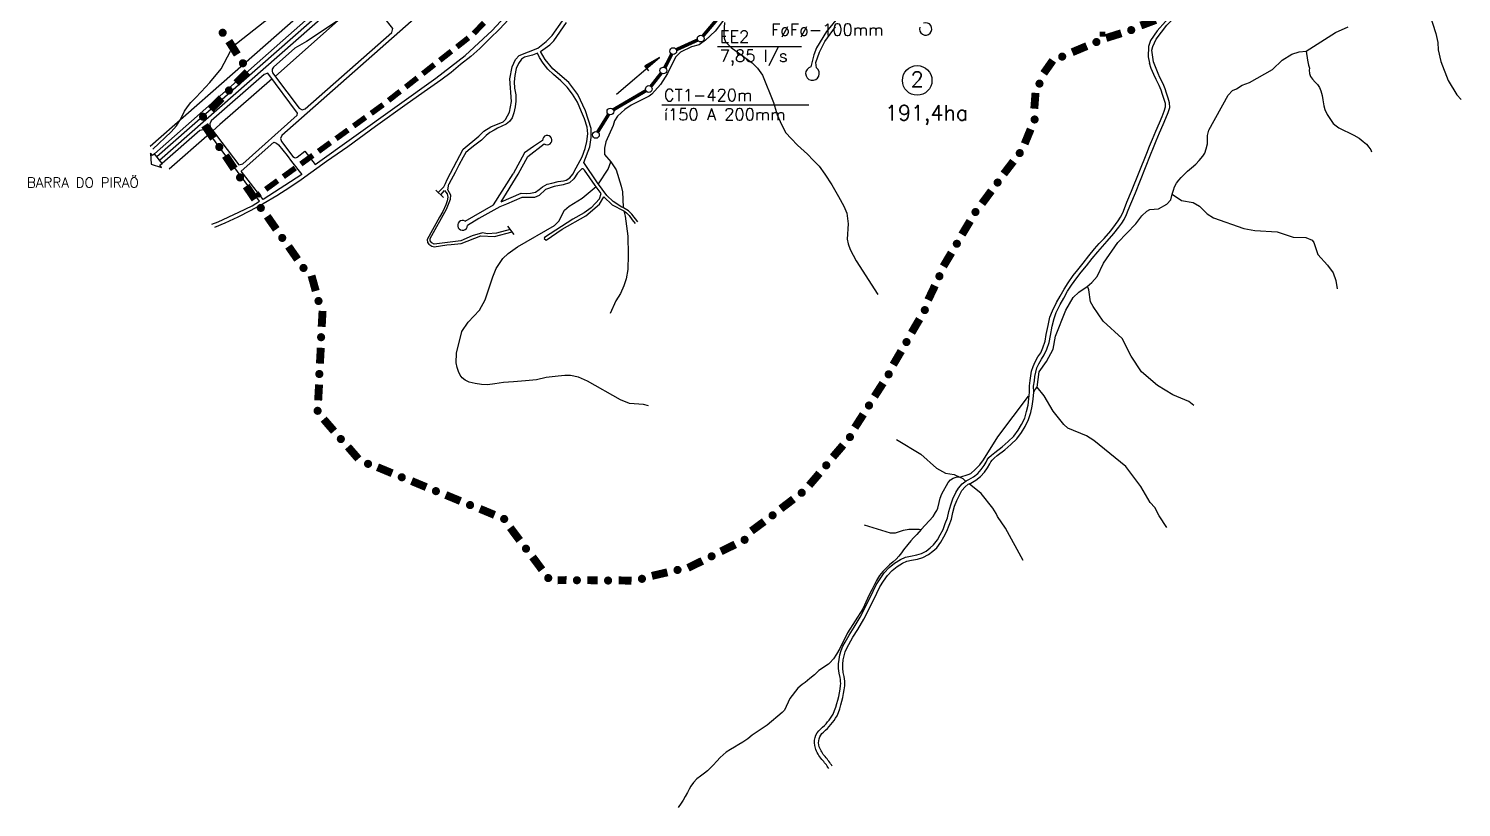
# Model space of a CAD drawing. Extents: x 634485 to 639947, y 7518235 to 7523566.
# Drawn here: x 634600 to 637905, y 7518235 to 7520031 of the extents above; entities that cross this region are included whole.
import ezdxf
from ezdxf.enums import TextEntityAlignment as Align

# ---------------------------------------------------------------- set-up
doc = ezdxf.new("R2010")
doc.units = 0
doc.header["$LTSCALE"] = 80
doc.header["$MEASUREMENT"] = 0
for name, color, linetype in [('ESTACAO', 5, 'CONTINUOUS'), ('LIMITE-BACIA', 3, 'CONTINUOUS'), ('LIMITE-PROJETO', 1, 'CONTINUOUS'), ('RIO', 4, 'CONTINUOUS'), ('RODOVIA', 1, 'CONTINUOUS'), ('RUA', 7, 'CONTINUOUS'), ('TEXTO', 5, 'CONTINUOUS'), ('TEXTO2', 5, 'CONTINUOUS')]:
    doc.layers.add(name, color=color, linetype=linetype)
doc.styles.get("Standard").update_dxf_attribs({"font": 'ROMANSBR.shx', "height": 3})

# ---------------------------------------------------------------- blocks, each defined once
blk = doc.blocks.new('R')
at = {"layer": 'LIMITE-PROJETO', "const_width": 18.7}
blk.add_lwpolyline([(-75.2, 0.3, 1), (-93.9, 0.4, 1)], format="xyb", close=True, dxfattribs=at)
at = {"layer": 'LIMITE-PROJETO'}
blk.add_solid([(36.9, 17.7), (36.6, -18.8), (-36.4, 18.3), (-36.6, -18.3)], dxfattribs=at)
blk = doc.blocks.new('R1')
at = {"layer": 'LIMITE-BACIA', "xscale": 0.5, "yscale": 0.5, "zscale": 0.5}
blk.add_blockref('R', (0, 0.3), dxfattribs=at)

msp = doc.modelspace()

# ---------------------------------------------------------------- linework, layer by layer
at = {"layer": 'ESTACAO'}
for p, q in [((635956.4, 7519879.9), (636055.8, 7519964.5)), ((636055.8, 7519964.5), (636021.6, 7519945.1)), ((636031, 7519934), (636021.6, 7519945.1))]:
    msp.add_line(p, q, dxfattribs=at)
at = {"layer": 'ESTACAO', "const_width": 8}
for points in [[(636155.9, 7520014.2), (636207.3, 7520075), (636220.2, 7520073.2)], [(636094.6, 7519982.7), (636143.8, 7520005)], [(636068.1, 7519941.5), (636084, 7519972.6)], [(636035.9, 7519898.1), (636059.7, 7519928.5)], [(635949.2, 7519844.1), (636024.4, 7519888.1)], [(635913.1, 7519792.7), (635938.4, 7519833.6)]]:
    msp.add_lwpolyline(points, dxfattribs=at)
at = {"layer": 'ESTACAO'}
for centre in [(636150.9, 7520008.2), (636087.5, 7519979.5), (636064.5, 7519934.6), (636031.1, 7519892), (635942.4, 7519840.2), (635909, 7519786.1)]:
    msp.add_circle(centre, 7.77, dxfattribs=at)
msp.add_solid([(636021.6, 7519945.1), (636026.3, 7519939.6), (636055.8, 7519964.5)], dxfattribs=at)
at = {"layer": 'LIMITE-BACIA'}
for points in [[(635631.9, 7520015.7), (635622.6, 7520024.7), (635655.5, 7520040.4), (635646.2, 7520049.3)], [(635592.3, 7519983.9), (635584.3, 7519994), (635619, 7520005), (635611, 7520015.1)], [(637084.4, 7520012.8), (637071.5, 7520012.7), (637084.2, 7520024.1), (637071.3, 7520024)], [(635552.9, 7519953), (635544.9, 7519963.2), (635579.7, 7519974.2), (635571.7, 7519984.3)], [(635513.6, 7519922.2), (635505.6, 7519932.3), (635540.3, 7519943.3), (635532.3, 7519953.5)], [(635474.2, 7519891.4), (635466.2, 7519901.5), (635500.9, 7519912.5), (635492.9, 7519922.6)], [(635434.8, 7519860.6), (635426.8, 7519870.7), (635461.5, 7519881.7), (635453.5, 7519891.8)], [(635353.9, 7519801.4), (635346.3, 7519811.8), (635381.4, 7519821.5), (635373.9, 7519831.9)], [(635394.5, 7519830.6), (635386.9, 7519841.1), (635422, 7519850.7), (635414.4, 7519861.1)], [(635313.4, 7519772.2), (635305.8, 7519782.6), (635340.9, 7519792.2), (635333.3, 7519802.6)], [(635272.8, 7519742.9), (635265.2, 7519753.4), (635300.3, 7519763), (635292.7, 7519773.4)], [(635232.2, 7519713.7), (635224.6, 7519724.1), (635259.8, 7519733.7), (635252.2, 7519744.2)], [(635191.7, 7519684.5), (635184.1, 7519694.9), (635219.2, 7519704.5), (635211.6, 7519714.9)], [(635151.1, 7519655.2), (635143.5, 7519665.7), (635178.6, 7519675.3), (635171, 7519685.7)], [(635131.6, 7519640.6), (635124, 7519651.1), (635138.1, 7519646), (635130.5, 7519656.5)]]:
    msp.add_solid(points, dxfattribs=at)
at = {"layer": 'LIMITE-PROJETO', "const_width": 9.35}
for points in [[(635043.6, 7520023.4, 1), (635052.4, 7520020.1, 1)], [(636982, 7519962.9, 1), (636987.4, 7519970.5, 1)], [(636931.9, 7519899.8, 1), (636932.6, 7519909.1, 1)], [(635380.3, 7519030.7, 1), (635386.4, 7519023.6, 1)], [(635860.5, 7518758.7, 1), (635869.8, 7518758.6, 1)], [(635932.4, 7518758.1, 1), (635941.8, 7518757.9, 1)], [(636010.5, 7518762, 1), (636019.9, 7518761.9, 1)]]:
    msp.add_lwpolyline(points, format="xyb", close=True, dxfattribs=at)
at = {"layer": 'LIMITE-PROJETO'}
for points in [[(636949.4, 7519922.7), (636934.5, 7519933.3), (636970.5, 7519952.7), (636955.6, 7519963.2)], [(636929.4, 7519845.9), (636911.2, 7519847.3), (636932.2, 7519882.4), (636914, 7519883.8)], [(635330.1, 7519060.5), (635343.9, 7519072.4), (635354.1, 7519032.8), (635367.9, 7519044.7)], [(635820.4, 7518749.6), (635820.7, 7518767.9), (635841, 7518749.9), (635841.3, 7518768.1)], [(635889.3, 7518749.8), (635889.6, 7518768), (635912.9, 7518749.2), (635913.2, 7518767.5)], [(635961.3, 7518749.1), (635961.6, 7518767.4), (635991, 7518748.6), (635991.3, 7518766.9)]]:
    msp.add_solid(points, dxfattribs=at)
at = {"layer": 'RIO', "linetype": 'CONTINUOUS'}
for points in [[(634886.8, 7519753.2), (634929.4, 7519793.2), (634941.3, 7519806.9), (634947.7, 7519817), (634954.8, 7519829.4), (634959.9, 7519841), (634966.7, 7519850.6), (634974.5, 7519861), (634985.2, 7519872), (634998.1, 7519885.6), (635018.4, 7519906.8), (635044.8, 7519938.4), (635066, 7519979), (635080.1, 7519996.9), (635145.2, 7520048.5), (635167.6, 7520063.4), (635189.7, 7520084.4), (635211.3, 7520101.7), (635256.6, 7520134.9), (635269.9, 7520143.6), (635322.1, 7520168.8)], [(637822.4, 7520094.1), (637846.7, 7520020.3), (637851.1, 7519998.9), (637851.7, 7519982.6), (637858.3, 7519955.8), (637875.1, 7519911.6), (637895.1, 7519878.2), (637905.4, 7519867.8)], [(636216.3, 7520088.4), (636215, 7520068.8), (636206.8, 7520055.6), (636201.1, 7520047.9), (636183.9, 7520025.3), (636162.1, 7520004.6), (636147.1, 7519993.8), (636129.4, 7519989.6), (636104.4, 7519976.9), (636092.8, 7519965.4), (636074.5, 7519928), (636058.2, 7519902.7), (636037.7, 7519880), (636032, 7519875.5), (635990.2, 7519855), (635975.5, 7519844.6), (635959.2, 7519829.3), (635952.1, 7519818.5), (635949.2, 7519807.5), (635932.1, 7519770), (635928.5, 7519755.3), (635929.1, 7519741.1), (635943.1, 7519723.7)], [(636205.6, 7520045.4), (636203.9, 7520021.2), (636204.6, 7520009.6), (636207.7, 7520001.1), (636220.8, 7519987.4), (636269.7, 7519952.1), (636281.4, 7519940.1), (636293.1, 7519923.8), (636318.8, 7519860.8), (636323.6, 7519845.2), (636327.2, 7519832.1), (636334, 7519817.2), (636340.7, 7519802.3), (636347, 7519791.2), (636359.1, 7519778), (636374.2, 7519762.1), (636397, 7519741.8), (636410.5, 7519728), (636424, 7519714.2), (636437.3, 7519695.2), (636453.3, 7519670.8), (636468.3, 7519644.3), (636481.2, 7519621.6), (636487.6, 7519605.7), (636491.3, 7519581.2), (636488.8, 7519545.9), (636490.9, 7519534.8), (636495.5, 7519521.5), (636509.6, 7519495.9), (636559.6, 7519418.1)], [(637238.3, 7519649.1), (637241.2, 7519658.4), (637243.8, 7519666.1), (637248.7, 7519675), (637253.4, 7519681.8), (637259, 7519688.1), (637264.9, 7519694.1), (637273.6, 7519702.2), (637283.2, 7519709.8), (637292.8, 7519718.8), (637300.9, 7519727), (637309.1, 7519737.2), (637313.5, 7519744.1), (637316.7, 7519753.8), (637320.1, 7519765.7), (637320.2, 7519785), (637323.1, 7519797.1), (637367.8, 7519877.7), (637377.5, 7519888.9), (637386.6, 7519892.2), (637399.7, 7519900.9), (637416.5, 7519907), (637469.5, 7519937.1), (637491.9, 7519958.7), (637514.2, 7519972.3), (637531, 7519977.6), (637547.3, 7519978.9), (637614.9, 7520022), (637644.4, 7520035.3)], [(635914.9, 7519672.9), (635937, 7519707), (635943.1, 7519723.7), (635956.1, 7519705.7), (635967.6, 7519667.6), (635970.4, 7519654.4), (635971.9, 7519619.6)], [(636030.5, 7519161.1), (636019.1, 7519164), (635986.5, 7519166.8), (635965.6, 7519175.2), (635889.5, 7519218.2), (635869.1, 7519227), (635850.7, 7519231), (635837.1, 7519231.1), (635821.8, 7519229.2), (635794.6, 7519226.2), (635772.3, 7519221.2), (635746.6, 7519218.5), (635719, 7519216.1), (635696, 7519215.2), (635675.9, 7519211.9), (635659.1, 7519209.6), (635645.1, 7519210.3), (635630.7, 7519212.4), (635617, 7519215.9), (635607.6, 7519220.3), (635600.7, 7519225.8), (635596.2, 7519231.5), (635592, 7519240), (635588.8, 7519249.3), (635586.8, 7519260.4), (635587.1, 7519282.2), (635600, 7519332.5), (635614.2, 7519354.1), (635640.4, 7519381.9), (635653.5, 7519405.6), (635671, 7519458.6), (635679, 7519477.8), (635694.3, 7519501.1), (635706.9, 7519512.7), (635728, 7519528.1), (635813.3, 7519576.7), (635823.5, 7519587.3), (635836.6, 7519612.2), (635847.3, 7519621.9), (635877.3, 7519640.3), (635909.5, 7519666.9)], [(637226.4, 7518880.2), (637208.4, 7518907.1), (637198.1, 7518926.8), (637187.9, 7518938), (637165.9, 7518974.9), (637131.2, 7519020.9), (637057.5, 7519081.3), (637040.9, 7519091.9), (636997.9, 7519109.9), (636988.1, 7519117.9), (636963.8, 7519148.5), (636942.9, 7519184.3), (636927.2, 7519204.3), (636931.5, 7519239.2), (636948.2, 7519263.3), (636963.7, 7519291.4), (636969, 7519321.9), (636992.8, 7519381.6), (637010.1, 7519411.1), (637023.4, 7519423.5), (637042.3, 7519436.1), (637053.4, 7519445.2), (637065.4, 7519459.1), (637080.3, 7519490.1), (637113.3, 7519538), (637154.7, 7519581), (637168, 7519599.2), (637179.6, 7519610.1), (637186.6, 7519613.9), (637206.6, 7519615.6), (637226.3, 7519626.4), (637235.4, 7519636), (637238.3, 7519649.1), (637260, 7519634.9), (637286.8, 7519630.4), (637301.6, 7519621.9), (637319.4, 7519603.7), (637333.4, 7519594.5), (637403.7, 7519570.1), (637429, 7519565.2), (637480.9, 7519562.8), (637517.1, 7519549.8), (637546.9, 7519549.2), (637561.6, 7519543.1), (637565, 7519537.9), (637574.2, 7519510.3), (637596.6, 7519485.6), (637609.7, 7519467.7), (637616.1, 7519450.1), (637619.3, 7519430.8)], [(635973.6, 7519610.6), (635976.5, 7519598.5), (635982.8, 7519552.1), (635983.5, 7519509.6), (635982.4, 7519475.8), (635978.7, 7519453.9), (635973.5, 7519438), (635965.8, 7519420), (635954.9, 7519402.9), (635941.6, 7519373.8)], [(637288.6, 7519161.6), (637276.9, 7519170.7), (637239.6, 7519186.7), (637204.8, 7519207.8), (637167.7, 7519239.3), (637143.5, 7519275.4), (637122.9, 7519316.1), (637078.8, 7519356.5), (637056.1, 7519390), (637050.2, 7519400.7), (637046.4, 7519428.8), (637043.4, 7519437)], [(636602.8, 7519083.6), (636658.8, 7519049.9), (636694.4, 7519017.1), (636715.3, 7519005.8), (636735.7, 7519002.7), (636748.9, 7518996.7), (636767.9, 7519002.6), (636773.7, 7519005.1), (636784.2, 7519013.9), (636795, 7519025.2), (636802.9, 7519036.2), (636836.5, 7519089.4), (636907.3, 7519183.6)], [(636527.7, 7518886.6), (636587.9, 7518867.7), (636600.4, 7518867.8), (636618.9, 7518874.5), (636630.5, 7518876.6), (636654.9, 7518876.5), (636659.7, 7518875.8), (636678, 7518895.4), (636687.3, 7518905.9), (636692.6, 7518915), (636695.2, 7518919.6), (636697.6, 7518925.3), (636701.2, 7518938.2), (636703, 7518947.8), (636706.7, 7518958.1), (636721.4, 7518984.3), (636727.2, 7518990.1), (636733.5, 7518993.9), (636742.3, 7518997.1), (636748.9, 7518996.7), (636755.2, 7518993.5), (636761.9, 7518987.5)], [(636894.5, 7518804.5), (636853.6, 7518878.9), (636835.3, 7518905.4), (636832.6, 7518912.8), (636824.9, 7518924.6), (636797.9, 7518958.8), (636769.7, 7518980.8)], [(636659.7, 7518875.8), (636649.3, 7518864.5), (636641.7, 7518856.6), (636635.3, 7518849.6), (636628.3, 7518841), (636618.9, 7518829.2), (636613.9, 7518822), (636607.7, 7518814), (636601.3, 7518807.1), (636594.7, 7518801.2), (636586.5, 7518794.1), (636577.9, 7518786), (636570.8, 7518779.1), (636563.3, 7518769.5), (636556.5, 7518758.4), (636550.6, 7518747.5), (636545.5, 7518736.6), (636539.2, 7518724.7), (636535.5, 7518716.3), (636524.9, 7518692.4), (636489.1, 7518637), (636471.7, 7518601.5), (636463.8, 7518588), (636457, 7518577.6), (636449, 7518568.1), (636445.5, 7518565.3), (636423.5, 7518550.3), (636413.2, 7518540.3), (636402.4, 7518531.8), (636391.9, 7518522.8), (636384.7, 7518518.4), (636375, 7518509.4), (636356.6, 7518485.9), (636343.7, 7518459.1), (636338.7, 7518453.6), (636303.8, 7518424), (636269.5, 7518401.2), (636259.6, 7518393), (636247.8, 7518384.9), (636238.4, 7518379.4), (636229.1, 7518373.8), (636219.7, 7518368.3), (636209.8, 7518361.7), (636202.5, 7518355.9), (636195.8, 7518349.4), (636187.8, 7518341.2), (636179.4, 7518332), (636171.8, 7518324.1), (636166.4, 7518319.2), (636159.4, 7518313.7), (636150.6, 7518306.7), (636142, 7518300.5), (636134.2, 7518291.8), (636128.3, 7518283.4), (636124.3, 7518276.5), (636120, 7518269.3), (636115, 7518259.7), (636110.2, 7518251.5), (636105.5, 7518244), (636098.5, 7518234.7)]]:
    msp.add_lwpolyline(points, dxfattribs=at)
at = {"layer": 'RIO'}
for points in [[(637547.3, 7519978.9), (637550.7, 7519958.6), (637552.9, 7519947.2), (637554.8, 7519939.9), (637554.3, 7519935.1), (637555.2, 7519927.7), (637557.2, 7519921.1), (637561.7, 7519914.7), (637568.2, 7519908), (637573.9, 7519902.4), (637578, 7519895.6), (637581.6, 7519887.9), (637584.6, 7519877), (637586.2, 7519867.1), (637588.1, 7519853.5), (637590.6, 7519844.9), (637596.2, 7519833), (637601.9, 7519824.3), (637609.9, 7519812.5), (637616.3, 7519806.9), (637623.1, 7519802.3), (637633.3, 7519797.2), (637646.6, 7519790.8), (637657.8, 7519785.3), (637669.6, 7519778.4), (637678.6, 7519771), (637686.9, 7519764.5), (637692.1, 7519757.9), (637696.3, 7519751.8), (637698.2, 7519747.1)], [(636919, 7519193.5), (636922.5, 7519198.6), (636927.2, 7519204.3)]]:
    msp.add_lwpolyline(points, dxfattribs=at)
at = {"layer": 'RODOVIA', "linetype": 'CONTINUOUS'}
for points in [[(635485.9, 7520254.1), (634896.5, 7519735.3)], [(635493.3, 7520246.9), (634902.6, 7519727.4)]]:
    msp.add_lwpolyline(points, dxfattribs=at)
at = {"layer": 'RUA'}
msp.add_line((635720.4, 7519556.7), (635705.7, 7519575.4), dxfattribs=at)
for points in [[(634881, 7519760.4), (635045.3, 7519904.9), (635273.6, 7520105.9), (635476.7, 7520284.5), (635538.2, 7520318.8), (635614.2, 7520352.9), (635693.4, 7520381.8), (635743.9, 7520406.6), (635797.4, 7520437.1), (635863.6, 7520479.4), (635946.4, 7520540), (636053.5, 7520625.6), (636115.6, 7520681.5), (636189.8, 7520748.7), (636274.1, 7520825.6), (636368.3, 7520910.3)], [(637205.7, 7519927.4), (637194.9, 7519954.7), (637191.6, 7519981.7), (637193.4, 7519990.4), (637201.5, 7520007), (637226.3, 7520039.5), (637299.4, 7520115.4), (637315.2, 7520125.8), (637333, 7520141.2), (637345.6, 7520155.1), (637400.9, 7520226.2), (637429.2, 7520272.9), (637461.7, 7520344.6), (637480.5, 7520378.5), (637495, 7520399.6), (637502.1, 7520406.5), (637513.4, 7520416.8), (637521.9, 7520426.1), (637531.1, 7520439.1), (637534.4, 7520446.9), (637537.9, 7520457.7)], [(635651.2, 7520196.7), (635184.4, 7519785), (635181.1, 7519778), (635183.5, 7519770.8), (635210.2, 7519736.1), (635213.5, 7519733.6), (635216.6, 7519732.9), (635220.1, 7519735), (635237.7, 7519748.3), (635261.6, 7519718), (635540.1, 7519917.2), (635607.3, 7519969.2), (635669.7, 7520027.3), (635709.1, 7520069.3)], [(635320.6, 7520170.4), (635332.9, 7520156.5), (635344.7, 7520143.6), (634891, 7519742.4)], [(637212.7, 7520071.5), (637217.9, 7520080.9), (637282.9, 7520109.8), (637223.2, 7520048), (637203.8, 7520026.1), (637188.1, 7520003.6), (637183.8, 7519990.1), (637183.3, 7519966.5), (637185.8, 7519951.5)], [(635707.6, 7520052.6), (635686.6, 7520030.1), (635664.3, 7520008.2), (635640.9, 7519985.5), (635620.4, 7519966.7), (635597, 7519948.2), (635575.1, 7519930), (635550.9, 7519912.5), (635520.7, 7519891.1), (635473.5, 7519857.9), (635400.4, 7519805.1), (635336.6, 7519758.8), (635287.4, 7519725), (635228.8, 7519682.8), (635203.2, 7519665), (635172.7, 7519645.9), (635141.8, 7519627.4), (635111.2, 7519610.7), (635082.7, 7519596.5), (635053.2, 7519582.5), (635029.4, 7519572.1)], [(635315.4, 7520051.1), (635168.9, 7519921.2)], [(635545.3, 7519653.6), (635551.6, 7519659.5), (635558.1, 7519666.2), (635561.8, 7519674.3), (635566.1, 7519683.4), (635602.6, 7519753.2), (635639, 7519783), (635650.6, 7519795), (635666.4, 7519804.5), (635694.8, 7519816.6), (635700.5, 7519821.6), (635709.8, 7519838.4), (635714.4, 7519863.2), (635710.5, 7519915.6), (635715.5, 7519943), (635723.2, 7519960.3), (635732.2, 7519969.6), (635774.8, 7519985.9), (635794.3, 7520001.3), (635808, 7520015.7), (635831.6, 7520049)], [(636005.6, 7519585.8), (635992, 7519602.9), (635984.5, 7519610.6), (635972.7, 7519618.1), (635968.7, 7519619.5), (635948.7, 7519632.6), (635934, 7519646.3), (635913, 7519675.5), (635880.8, 7519722.2), (635894.7, 7519758.9), (635897.8, 7519780), (635897.9, 7519801), (635885.1, 7519841.3), (635867.2, 7519879.3), (635846.5, 7519906.7), (635810, 7519938.9), (635791.9, 7519959.9), (635781.5, 7519978.7), (635802.8, 7519993.6), (635811.8, 7520003.5), (635841.4, 7520045.2)], [(636417.7, 7519940.5), (636416.7, 7519952.9), (636424.5, 7519977), (636437.3, 7520001.3), (636461.4, 7520035.8)], [(635690.2, 7519631.6), (635736.3, 7519651.3), (635749.9, 7519651.1), (635758.5, 7519652), (635769.5, 7519654), (635778.3, 7519660.1), (635786, 7519666.2), (635796.6, 7519672.1), (635807.3, 7519674.6), (635821.9, 7519678.6), (635833.9, 7519680.5), (635840.6, 7519681.6), (635848.8, 7519687.2), (635855.9, 7519695.3), (635863.7, 7519710), (635877.5, 7519735.2), (635884, 7519754.7), (635888.2, 7519770.7), (635890.2, 7519788.4), (635889.2, 7519803.6), (635883, 7519823.1), (635875.9, 7519839.5), (635866.2, 7519861.4), (635854.8, 7519880.1), (635842.6, 7519896.6), (635828.2, 7519910.5), (635811.5, 7519925.2), (635797.9, 7519938), (635787.2, 7519951.5), (635778.8, 7519964.3), (635773.9, 7519974.7), (635763.1, 7519970.3), (635753.3, 7519967.7), (635744.1, 7519965.5), (635737, 7519960.6), (635730.6, 7519950.5), (635725.1, 7519939.4), (635722.2, 7519922.8), (635720.6, 7519908.8), (635721.6, 7519893.6), (635724.1, 7519878.8), (635724.3, 7519863.7), (635722.7, 7519850.7), (635719.8, 7519837.3), (635715.6, 7519825.6), (635709.4, 7519817.3), (635701.7, 7519811.2), (635692.1, 7519806.2), (635682.2, 7519801.7), (635674.6, 7519797.3), (635664, 7519791.5), (635655.7, 7519784.9), (635645, 7519773.9), (635629.6, 7519762.5), (635619.2, 7519754.3), (635608.7, 7519745.2), (635602.8, 7519734.5), (635593, 7519715.9), (635584.1, 7519699.5), (635575.5, 7519682.6), (635569.8, 7519672.3)], [(635161.9, 7519915.1), (635041.8, 7519810.1), (635025, 7519795.4)], [(635023.3, 7519580.2), (635037.6, 7519585.9), (635085.4, 7519607.8), (635115.8, 7519622.7), (635132.9, 7519633.1), (635013.7, 7519793.9), (635007.1, 7519798.7), (634995.7, 7519796.3), (634908.4, 7519720)], [(635017.5, 7519788.8), (634924.3, 7519706.9)], [(635196.7, 7519738.3), (635206.6, 7519724.6), (635230.4, 7519694.5), (635141.1, 7519636.8), (635090.6, 7519702.1), (635166.1, 7519769.1), (635172, 7519767.4), (635176.8, 7519763.5), (635196.7, 7519738.3)], [(635690.2, 7519631.6), (635729.4, 7519695.6), (635752.2, 7519736.5), (635789.8, 7519765.6)], [(635785.9, 7519773.5), (635765.4, 7519759.5), (635744.5, 7519744.6), (635718, 7519696.2)], [(634881.3, 7519744), (634883, 7519718.4), (634906.6, 7519711), (634903.2, 7519715.9), (634908.4, 7519720), (634891, 7519742.4), (634886.3, 7519738.7), (634881.3, 7519744)], [(635898.1, 7519617.5), (635917.5, 7519638.5), (635921.2, 7519651), (635907.5, 7519669.6), (635882.6, 7519705.1), (635879.9, 7519707.6), (635876.4, 7519707.9), (635866.6, 7519697.8), (635857.9, 7519684.5), (635848.3, 7519675.5), (635833.2, 7519670.7), (635812.9, 7519667.2), (635792.9, 7519659.9), (635777.8, 7519646.5), (635767.6, 7519641.9), (635738.5, 7519641.6), (635702.8, 7519626), (635687.4, 7519620.2), (635638.7, 7519593.1), (635612.7, 7519577.2)], [(635711.5, 7519568), (635679.6, 7519559.5), (635658.7, 7519557.8), (635647.4, 7519560.2), (635623.8, 7519553), (635597.8, 7519541.9), (635535.9, 7519534.2), (635530.5, 7519536.8), (635526.3, 7519542), (635526.9, 7519547.2), (635564, 7519614.6), (635573.3, 7519638.1), (635574.3, 7519646.7), (635567.8, 7519659.4), (635569.8, 7519672.3)], [(635607.4, 7519587), (635672.6, 7519624.9), (635718, 7519696.2)], [(635551.2, 7519648.2), (635559.9, 7519657.6), (635562.7, 7519653.9), (635565.6, 7519650.3), (635567.5, 7519642.5), (635566.1, 7519633.8), (635563.1, 7519624.7), (635555.7, 7519609.5), (635548.5, 7519596.2), (635519.6, 7519544.5), (635520.5, 7519537.8), (635523.4, 7519534), (635530.5, 7519529.4), (635535.8, 7519528), (635565.5, 7519532.1), (635574.8, 7519533.4), (635598, 7519535.6), (635643.9, 7519553.6), (635675.3, 7519552), (635716, 7519562.2)], [(635539.4, 7519658.8), (635557.8, 7519641.9)], [(635898.1, 7519617.5), (635881.7, 7519606.2), (635856, 7519591.8), (635790.3, 7519549.6), (635790, 7519546.8), (635794.3, 7519542.9), (635831.2, 7519568.7), (635886.1, 7519599.6), (635917.3, 7519626.1), (635927.6, 7519643.2), (635946.4, 7519625), (635973.6, 7519610.6), (635979.7, 7519606.1), (635985.6, 7519599.8), (635993, 7519590.4), (635999.9, 7519581.6)]]:
    msp.add_lwpolyline(points, dxfattribs=at)
for points in [[(635195.8, 7519885.4), (635224.4, 7519847.5), (635231.6, 7519843.7), (635238.2, 7519846.1), (635438.6, 7520022.7), (635440.2, 7520031.2), (635398.8, 7520083.9), (635391.5, 7520085.8), (635385.4, 7520088.7), (635379.2, 7520093.3), (635241.1, 7520001.9), (635214.1, 7519985.9), (635165.1, 7519942.7), (635162, 7519937.7), (635162, 7519932.9), (635163, 7519929.2)], [(635094.2, 7519719.3), (635219.8, 7519832), (635220.3, 7519836.4), (635152.2, 7519928.2), (635143.6, 7519925.1), (635021.4, 7519818.4), (635018.1, 7519811.5), (635018.8, 7519803.6), (635085, 7519716.9)]]:
    msp.add_lwpolyline(points, close=True, dxfattribs=at)
for points in [[(636470.4, 7520059.9), (636440.9, 7520024.8), (636418, 7519986.9), (636411.7, 7519970.9), (636404.9, 7519943.1, 4.78495)], [(636656, 7520035, 4.369064), (636664.6, 7520044)], [(636446.2, 7518324.5, 0.036624), (636430.4, 7518345.3, -0.098773), (636415.3, 7518371.4, -0.31076), (636427.8, 7518416, 0.086772), (636456.5, 7518449.8, 0.069979), (636473.5, 7518515.9, 0.087618), (636472.1, 7518534.2, -0.198571), (636483.9, 7518615.6), (636493.6, 7518632.3), (636505, 7518650.3), (636518.5, 7518673.5), (636533, 7518701.6), (636548.3, 7518733.1), (636555.8, 7518748.1), (636564.4, 7518761.8), (636573.7, 7518775.4), (636585.7, 7518788.3), (636598, 7518798.1), (636611.4, 7518806.6), (636623.2, 7518811.8), (636635.1, 7518814.3), (636649, 7518817), (636659.8, 7518820), (636670.9, 7518826), (636679.9, 7518833.1), (636688, 7518840.3), (636696.8, 7518852), (636703.5, 7518863.6), (636710, 7518875.7), (636715, 7518889.4), (636720, 7518902.3), (636723.3, 7518917.4), (636727.4, 7518932.4), (636732.5, 7518946.1), (636739.6, 7518960.8), (636745.1, 7518971.4), (636754, 7518981.2), (636762.9, 7518988.3), (636769.5, 7518991.4), (636779.9, 7518997.5), (636789.7, 7519005.3), (636798, 7519014), (636804.5, 7519023.3), (636809.3, 7519031.2), (636811.5, 7519036.4), (636815.6, 7519041.7), (636821.3, 7519047.6), (636828.9, 7519053.7), (636846.3, 7519066.8), (636859.7, 7519078.8), (636872.8, 7519091.2), (636882.9, 7519104.7), (636891, 7519118.1), (636898.1, 7519132.7), (636902.6, 7519148.1), (636905.8, 7519162.4), (636907.9, 7519177.2), (636909.4, 7519192.9), (636909.1, 7519207.3), (636911, 7519219.8), (636912.2, 7519230.5), (636914.2, 7519241.1), (636917.4, 7519251.9), (636922.1, 7519262.6), (636928.5, 7519273.9), (636935, 7519283.2), (636940.2, 7519294.9), (636945, 7519309.9), (636948, 7519325.4), (636952, 7519346.6), (636956.5, 7519365.4), (636962.1, 7519380.2), (636971.7, 7519399.6), (636979.6, 7519414.1), (636988.9, 7519430.5), (636998.3, 7519444.9), (637010.3, 7519462), (637020.8, 7519475.1), (637033, 7519490.4), (637046.1, 7519507), (637059.2, 7519522.9), (637070.3, 7519535.2), (637081.4, 7519547.4), (637096.6, 7519565), (637107.5, 7519579.2), (637113.9, 7519587.7), (637119.2, 7519596), (637124.2, 7519606.3), (637128.1, 7519616.3), (637133.7, 7519631.1), (637144.8, 7519656.5), (637179.7, 7519743.7), (637185.9, 7519760.4), (637192.8, 7519776.2), (637200.3, 7519794.7), (637208.8, 7519813.8), (637215.1, 7519828.6), (637220, 7519840.8), (637223.1, 7519850.9), (637222.8, 7519858.2), (637220.1, 7519867.8), (637216.4, 7519879.5), (637212.9, 7519889.2), (637208.4, 7519900.1), (637201.5, 7519914.1), (637195.8, 7519925.6), (637190.1, 7519939), (637185.8, 7519951.5)], [(636454.3, 7518329.7, 0.036624), (636437.7, 7518351.7, -0.098773), (636424.4, 7518374.5, -0.31076), (636434, 7518408.5, 0.088012), (636465.2, 7518445.5, 0.070687), (636483.1, 7518514.8, 0.087824), (636481.5, 7518536.6, -0.198697), (636492.3, 7518610.7), (636501.9, 7518627.3), (636513.3, 7518645.3), (636527, 7518668.8), (636541.7, 7518697.3), (636557, 7518728.8), (636564.3, 7518743.3), (636572.5, 7518756.5), (636581.3, 7518769.3), (636592.3, 7518781.2), (636603.6, 7518790.2), (636616, 7518798.1), (636626.2, 7518802.6), (636637, 7518804.8), (636651.2, 7518807.5), (636663.4, 7518810.9), (636676.3, 7518817.9), (636686.1, 7518825.7), (636695.2, 7518833.7), (636704.8, 7518846.7), (636712, 7518858.9), (636718.8, 7518871.7), (636724.1, 7518886), (636729.3, 7518899.5), (636732.7, 7518915.1), (636736.6, 7518929.5), (636741.4, 7518942.3), (636748.2, 7518956.4), (636753.1, 7518965.8), (636760.6, 7518974.1), (636768.1, 7518980), (636774, 7518982.8), (636785.3, 7518989.5), (636796.2, 7518998.1), (636805.5, 7519007.8), (636812.6, 7519018), (636818, 7519026.9), (636819.9, 7519031.5), (636822.9, 7519035.4), (636827.8, 7519040.5), (636834.9, 7519046.1), (636852.5, 7519059.3), (636866.3, 7519071.7), (636880, 7519084.7), (636890.9, 7519099.3), (636899.5, 7519113.4), (636907.2, 7519129.2), (636912, 7519145.6), (636915.3, 7519160.6), (636917.5, 7519176.1), (636919.1, 7519192.6), (636918.8, 7519206.6), (636920.5, 7519218.5), (636921.8, 7519229), (636923.6, 7519238.8), (636926.5, 7519248.6), (636930.8, 7519258.3), (636936.7, 7519268.7), (636943.4, 7519278.4), (636949.3, 7519291.5), (636954.4, 7519307.4), (636957.5, 7519323.6), (636961.5, 7519344.5), (636965.8, 7519362.5), (636971, 7519376.3), (636980.3, 7519395.1), (636988.1, 7519409.5), (636997.1, 7519425.4), (637006.3, 7519439.4), (637018.1, 7519456.2), (637028.3, 7519469.1), (637040.5, 7519484.3), (637053.7, 7519500.9), (637066.5, 7519516.6), (637077.5, 7519528.7), (637088.6, 7519541), (637104.1, 7519558.9), (637115.2, 7519573.3), (637121.9, 7519582.2), (637127.6, 7519591.3), (637133.1, 7519602.4), (637137.1, 7519612.8), (637142.7, 7519627.4), (637153.7, 7519652.8), (637188.7, 7519740.2), (637194.9, 7519756.8), (637201.7, 7519772.5), (637209.2, 7519790.9), (637217.6, 7519810), (637224, 7519824.9), (637229.1, 7519837.5), (637232.9, 7519849.6), (637232.4, 7519859.8), (637229.3, 7519870.6), (637225.6, 7519882.6), (637221.9, 7519892.7), (637217.2, 7519904.1), (637210.2, 7519918.4), (637205.7, 7519927.4)]]:
    msp.add_lwpolyline(points, format="xyb", dxfattribs=at)
for centre, radius, start, end in [((636408.6, 7519927.7), 15.8, 103.4019, 54.4363), ((635796.8, 7519774), 10.9, 230.1787, 182.8276), ((635601.4, 7519577.4), 11.3, 58.1066, 358.8308)]:
    msp.add_arc(centre, radius, start, end, dxfattribs=at)
at = {"layer": 'TEXTO'}
for p, q in [((636189.5, 7519990.3), (636383, 7519990.3)), ((636060.9, 7519855.3), (636399.9, 7519855.3))]:
    msp.add_line(p, q, dxfattribs=at)
at = {"layer": 'TEXTO2'}
msp.add_circle((636650.2, 7519911.8), 34.1, dxfattribs=at)

# ---------------------------------------------------------------- block references
at = {"layer": 'LIMITE-PROJETO'}
for p, rotation in [((637183.2, 7520045), 201.0816570754193), ((637103.5, 7520015.3), 197.9267788316878), ((635072.1, 7519987.1), 122.9456337541673), ((637024.6, 7519984.1), 203.2771297872101), ((635092.4, 7519918.4), 45.49716747065427), ((635032.8, 7519857.8), 45.49716747065427), ((636904.9, 7519782.6), 248.1563017212283), ((635016.8, 7519793.3), 124.3105401935035), ((635064.7, 7519723.1), 124.3105401935035), ((636860.9, 7519710.7), 232.9732418750514), ((635112.6, 7519652.9), 124.3105401935035), ((636810.3, 7519642.4), 233.732674407739), ((635161.4, 7519583.3), 125.2237213776137), ((636762.8, 7519572), 239.5825048074076), ((635210.5, 7519513.9), 125.2237213776137), ((636719.8, 7519498.7), 239.5825048074076), ((636683.2, 7519422), 245.0435838099932), ((635258, 7519443.7), 105.8989253778463), ((635277.6, 7519361.6), 87.27285096380297), ((636646.3, 7519345.5), 240.1279884348473), ((636604, 7519271.8), 240.1279884348473), ((635273.5, 7519276.7), 87.27285096380297), ((636561.4, 7519198.2), 237.7538118848791), ((635269.5, 7519191.8), 87.27285096380297), ((636516, 7519126.3), 237.7538118848791), ((635293.1, 7519116.5), 131.2816087054292), ((636467.4, 7519056.8), 230.0063199687275), ((636412.8, 7518991.7), 230.0063199687275), ((635422.2, 7519012.6), 157.869230801179), ((635500.9, 7518980.6), 157.869230801179), ((636350.1, 7518934.9), 217.8374057889128), ((635579.7, 7518948.5), 157.869230801179), ((635658.4, 7518916.5), 157.869230801179), ((636282.5, 7518883.4), 216.9033181469638), ((635722.5, 7518865.4), 127.1900235605441), ((636213.9, 7518833.4), 206.6004619976887), ((635773.9, 7518797.7), 127.1900235605441), ((636137.9, 7518795.4), 206.6004619976887), ((636056.1, 7518773), 193.520543643947)]:
    msp.add_blockref('R1', p, dxfattribs=dict(at, rotation=rotation))

# ---------------------------------------------------------------- texts
at = {"layer": 'TEXTO'}
for s, p in [('F%%248F%%248-100mm', (636313, 7520015.1)), ('EE2', (636194.5, 7519999.3)), ('7,85 l/s', (636194.5, 7519954.8)), ('CT1-420m', (636065.9, 7519864.3)), ('%%237150 A 200mm', (636065.9, 7519819.8))]:
    msp.add_text(s, height=27.5, dxfattribs=at).set_placement(p)
at = {"layer": 'TEXTO2'}
msp.add_text('2', height=35, dxfattribs=at).set_placement((636650, 7519896.8), align=Align.CENTER)
for s, height, p in [('191,4ha', 35, (636575.8, 7519819.7)), ('BARRA DO PIRA%%214', 22.8, (634596.5, 7519664.8))]:
    msp.add_text(s, height=height, dxfattribs=at).set_placement(p)

doc.saveas('drawing.dxf')
